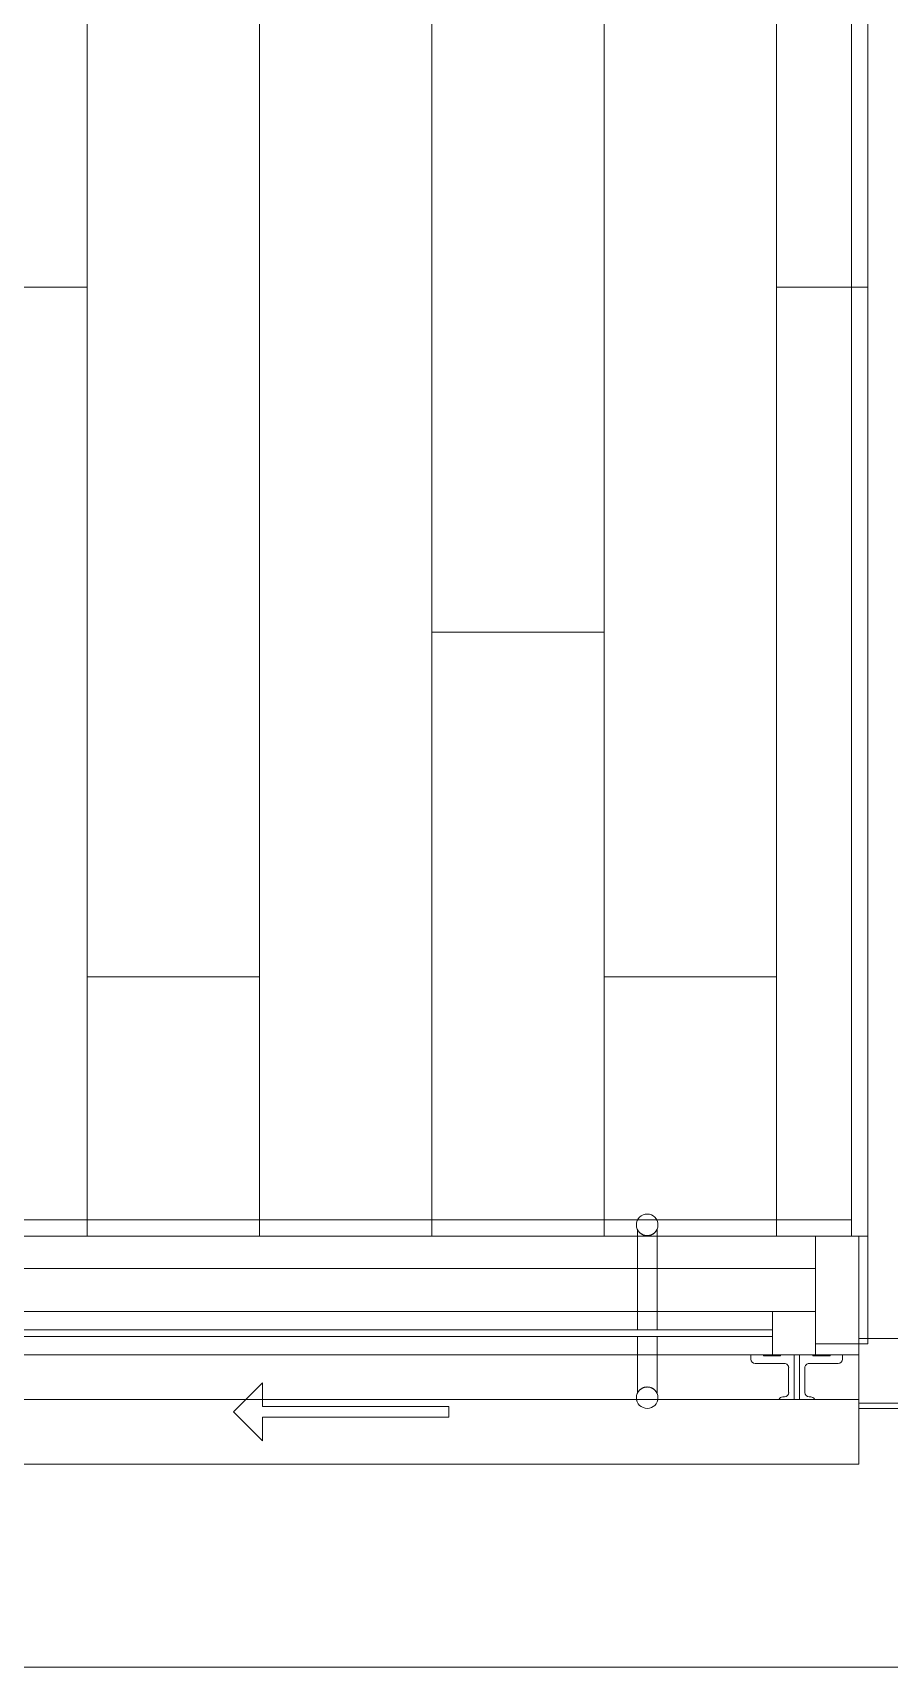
# Model space of a CAD drawing. Header units: metres. Extents: x 3856 to 4207, y -1118 to -691.
# Drawn here: x 3990.482 to 3991.277, y -996.427 to -994.911 of the extents above; entities that cross this region are included whole.
import ezdxf

# ---------------------------------------------------------------- set-up
doc = ezdxf.new("R2010")
doc.units = ezdxf.units.M
for name, color, linetype, lineweight in [('Balusters', 7, 'Continuous', 9), ('Cut Pattern', 7, 'Continuous', 18), ('Detail Items', 7, 'Continuous', 9), ('Doors', 7, 'Continuous', 9), ('Floors', 7, 'Continuous', 9), ('Glass', 7, 'Continuous', 9), ('Panel', 7, 'Continuous', 9), ('Railings', 7, 'Continuous', 9), ('Surface Pattern', 7, 'Continuous', 9), ('Top Rails', 7, 'Continuous', 9), ('Walls', 7, 'Continuous', 9)]:
    doc.layers.add(name, color=color, linetype=linetype, lineweight=lineweight)
doc.layers.add('ROA-E00-URB-A101-MASTER_PLAN cambio estaciomientos_dwg', color=7, linetype='Continuous', lineweight=9, true_color=0x767676)

# ---------------------------------------------------------------- blocks, each defined once
blk = doc.blocks.new('Puertas fijas 3 cuerpos rejilla  - PV-1 Balcón Frances 2_80x2_10-V233-IMPLANTACIÓN - KIT COMERCIAL')
at = {"layer": 'Detail Items'}
for p, q in [((-0.567, 0.267), (-0.567, 0.245)), ((-0.54, 0.24), (-0.567, 0.267)), ((-0.7401, 0.245), (-0.567, 0.245)), ((-0.7401, 0.235), (-0.7401, 0.245)), ((-0.567, 0.235), (-0.7401, 0.235)), ((-0.54, 0.24), (-0.567, 0.213)), ((-0.567, 0.213), (-0.567, 0.235))]:
    blk.add_line(p, q, dxfattribs=at)
at = {"layer": 'Doors'}
for p, q in [((-0.9333, 0.2228), (-0.9333, 0.17)), ((-0.915, 0.17), (-0.915, 0.2228)), ((-1.0804, 0.177), (-1.1204, 0.177)), ((-0.9333, 0.164), (-0.9333, 0.0706)), ((-0.915, 0.0706), (-0.915, 0.164)), ((-1.0804, 0.077), (-1.0804, 0.147)), ((-1.0804, 0.107), (-0.1938, 0.107)), ((-1.1204, 0.077), (-1.0804, 0.077)), ((1.6397, 0.077), (-1.0804, 0.077))]:
    blk.add_line(p, q, dxfattribs=at)
for centre, start, end in [((-0.9241, 0.2269), 0, 180), ((-0.9241, 0.2269), 165, 180), ((-0.9241, 0.2269), 0, 15), ((-0.9241, 0.2269), 180, 360), ((-0.9241, 0.2269), 180, 360), ((-0.9241, 0.0665), 0, 180), ((-0.9241, 0.0665), 0, 180), ((-0.9241, 0.0665), 180, 360), ((-0.9241, 0.0665), 180, 360)]:
    blk.add_arc(centre, 0.01, start, end, dxfattribs=at)
for points in [[(-0.915, 0.2228), (-0.9151, 0.2227), (-0.9152, 0.2225), (-0.9153, 0.2221), (-0.9155, 0.2219), (-0.9156, 0.2217), (-0.9157, 0.2215), (-0.9159, 0.2212), (-0.9162, 0.2208), (-0.9166, 0.2203), (-0.917, 0.2199), (-0.9175, 0.2194), (-0.9181, 0.219), (-0.9187, 0.2185), (-0.9193, 0.2182), (-0.92, 0.2178), (-0.9208, 0.2175), (-0.9216, 0.2172), (-0.9227, 0.217), (-0.9238, 0.2169), (-0.925, 0.217), (-0.9261, 0.2171), (-0.9272, 0.2174), (-0.9282, 0.2178), (-0.9288, 0.2181), (-0.9293, 0.2183), (-0.9297, 0.2186), (-0.9302, 0.219), (-0.9307, 0.2194), (-0.9312, 0.2199), (-0.9317, 0.2203), (-0.9321, 0.2208), (-0.9323, 0.2212), (-0.9325, 0.2215), (-0.9327, 0.2217), (-0.9328, 0.2219), (-0.9329, 0.2221), (-0.9331, 0.2225), (-0.9332, 0.2227), (-0.9333, 0.2228)], [(-0.9333, 0.2228), (-0.9332, 0.2227), (-0.9331, 0.2225), (-0.9329, 0.2221), (-0.9328, 0.2219), (-0.9327, 0.2217), (-0.9325, 0.2215), (-0.9323, 0.2212), (-0.9321, 0.2208), (-0.9317, 0.2203), (-0.9312, 0.2199), (-0.9307, 0.2194), (-0.9302, 0.219), (-0.9296, 0.2185), (-0.9289, 0.2182), (-0.9282, 0.2178), (-0.9275, 0.2175), (-0.9267, 0.2172), (-0.9256, 0.217), (-0.9244, 0.2169), (-0.9232, 0.217), (-0.9221, 0.2171), (-0.921, 0.2174), (-0.92, 0.2178), (-0.9194, 0.2181), (-0.919, 0.2183), (-0.9186, 0.2186), (-0.9181, 0.219), (-0.9175, 0.2194), (-0.917, 0.2199), (-0.9166, 0.2203), (-0.9162, 0.2208), (-0.9159, 0.2212), (-0.9157, 0.2215), (-0.9156, 0.2217), (-0.9155, 0.2219), (-0.9153, 0.2221), (-0.9152, 0.2225), (-0.9151, 0.2227), (-0.915, 0.2228)], [(-0.9333, 0.0706), (-0.9332, 0.0707), (-0.9331, 0.071), (-0.9329, 0.0713), (-0.9328, 0.0716), (-0.9327, 0.0717), (-0.9325, 0.0719), (-0.9323, 0.0722), (-0.9321, 0.0726), (-0.9317, 0.0731), (-0.9312, 0.0736), (-0.9307, 0.0741), (-0.9302, 0.0745), (-0.9296, 0.0749), (-0.9289, 0.0753), (-0.9282, 0.0757), (-0.9275, 0.076), (-0.9267, 0.0762), (-0.9256, 0.0765), (-0.9244, 0.0766), (-0.9232, 0.0765), (-0.9221, 0.0764), (-0.921, 0.0761), (-0.92, 0.0757), (-0.9194, 0.0754), (-0.919, 0.0751), (-0.9186, 0.0749), (-0.9181, 0.0745), (-0.9175, 0.0741), (-0.917, 0.0736), (-0.9166, 0.0731), (-0.9162, 0.0726), (-0.9159, 0.0722), (-0.9157, 0.0719), (-0.9156, 0.0717), (-0.9155, 0.0716), (-0.9153, 0.0713), (-0.9152, 0.071), (-0.9151, 0.0707), (-0.915, 0.0706)], [(-0.915, 0.0706), (-0.9151, 0.0707), (-0.9152, 0.071), (-0.9153, 0.0713), (-0.9155, 0.0716), (-0.9156, 0.0717), (-0.9157, 0.0719), (-0.9159, 0.0722), (-0.9162, 0.0726), (-0.9166, 0.0731), (-0.917, 0.0736), (-0.9175, 0.0741), (-0.9181, 0.0745), (-0.9187, 0.0749), (-0.9193, 0.0753), (-0.92, 0.0757), (-0.9208, 0.076), (-0.9216, 0.0762), (-0.9227, 0.0765), (-0.9238, 0.0766), (-0.925, 0.0765), (-0.9261, 0.0764), (-0.9272, 0.0761), (-0.9282, 0.0757), (-0.9288, 0.0754), (-0.9293, 0.0751), (-0.9297, 0.0749), (-0.9302, 0.0745), (-0.9307, 0.0741), (-0.9312, 0.0736), (-0.9317, 0.0731), (-0.9321, 0.0726), (-0.9323, 0.0722), (-0.9325, 0.0719), (-0.9327, 0.0717), (-0.9328, 0.0716), (-0.9329, 0.0713), (-0.9331, 0.071), (-0.9332, 0.0707), (-0.9333, 0.0706)]]:
    blk.add_open_spline(points, degree=3, knots=[0, 0, 0, 0, 0.055556, 0.083333, 0.097222, 0.111111, 0.125, 0.138889, 0.166667, 0.194444, 0.222222, 0.25, 0.277778, 0.305556, 0.333333, 0.361111, 0.388889, 0.416667, 0.444444, 0.5, 0.527778, 0.555556, 0.611111, 0.638889, 0.666667, 0.680556, 0.694444, 0.722222, 0.75, 0.777778, 0.805556, 0.833333, 0.861111, 0.875, 0.888889, 0.902778, 0.916667, 0.944444, 1, 1, 1, 1], dxfattribs=at)
at = {"layer": 'Glass'}
for p, q in [((-1.0404, 0.164), (-1.0404, 0.17)), ((-1.0404, 0.17), (-0.1937, 0.17)), ((-0.1937, 0.164), (-1.0404, 0.164))]:
    blk.add_line(p, q, dxfattribs=at)
at = {"layer": 'Panel'}
for p, q in [((-1.0804, 0.147), (-1.0804, 0.187)), ((-1.0804, 0.187), (-1.0404, 0.187)), ((-0.1937, 0.187), (-1.0404, 0.187)), ((-1.0404, 0.187), (-1.0404, 0.147)), ((-1.0404, 0.147), (-1.0804, 0.147)), ((-1.0404, 0.147), (-0.1938, 0.147))]:
    blk.add_line(p, q, dxfattribs=at)
blk = doc.blocks.new('Railing - 13048 _ 37304-V168-IMPLANTACIÓN - KIT COMERCIAL')
at = {"layer": 'Balusters'}
for p, q in [((-0.008, 0.0385), (-0.008, 0.0115)), ((-0.008, 0.0115), (-0.008, 0.0385)), ((-0.0005, 0.0425), (-0.004, 0.0425)), ((-0.004, 0.0425), (-0.0005, 0.0425)), ((-0.001, 0.015), (-0.001, 0.031)), ((-0.001, 0.031), (0, 0.031)), ((0, 0.031), (-0.001, 0.031)), ((-0.001, 0.031), (-0.001, 0.015)), ((-0.0414, 0.0025), (0, 0.0025)), ((0, 0.0025), (-0.0414, 0.0025)), ((-0.039, 0.0115), (-0.039, 0.013)), ((-0.039, 0.013), (-0.039, 0.0115)), ((-0.012, 0.0075), (-0.035, 0.0075)), ((-0.035, 0.0075), (-0.012, 0.0075)), ((0, 0.015), (-0.001, 0.015)), ((-0.001, 0.015), (0, 0.015)), ((0, -0.0025), (-0.0414, -0.0025)), ((-0.0414, -0.0025), (0, -0.0025)), ((-0.039, -0.013), (-0.039, -0.0115)), ((-0.039, -0.0115), (-0.039, -0.013)), ((-0.035, -0.0075), (-0.012, -0.0075)), ((-0.012, -0.0075), (-0.035, -0.0075)), ((-0.008, -0.0115), (-0.008, -0.0385)), ((-0.008, -0.0385), (-0.008, -0.0115)), ((-0.001, -0.031), (-0.001, -0.015)), ((-0.001, -0.015), (0, -0.015)), ((0, -0.015), (-0.001, -0.015)), ((-0.001, -0.015), (-0.001, -0.031)), ((-0.004, -0.0425), (-0.0005, -0.0425)), ((-0.0005, -0.0425), (-0.004, -0.0425)), ((0, -0.031), (-0.001, -0.031)), ((-0.001, -0.031), (0, -0.031)), ((0, -0.042), (0, -0.031)), ((0, -0.031), (0, -0.042))]:
    blk.add_line(p, q, dxfattribs=at)
for centre, radius, start, end in [((-0.004, 0.0385), 0.00404, 90, 180), ((-0.004, 0.0385), 0.00404, 90, 180), ((-0.0005, 0.042), 0.000549, 30, 90), ((-0.0005, 0.042), 0.000549, 30, 90), ((-0.043, 0.013), 0.00399, 360, 60), ((-0.043, 0.013), 0.00399, 0, 60), ((-0.035, 0.0115), 0.00405, 180, 270), ((-0.035, 0.0115), 0.00405, 180, 270), ((-0.012, 0.0115), 0.00403, 270, 0), ((-0.012, 0.0115), 0.00403, 270, 360), ((-0.043, -0.013), 0.00399, 300, 360), ((-0.043, -0.013), 0.00399, 300, 360), ((-0.035, -0.0115), 0.00405, 90, 180), ((-0.035, -0.0115), 0.00405, 90, 180), ((-0.012, -0.0115), 0.00403, 360, 90), ((-0.012, -0.0115), 0.00403, 360, 90), ((-0.004, -0.0385), 0.00404, 180, 270), ((-0.004, -0.0385), 0.00404, 180, 270), ((-0.0005, -0.042), 0.000549, 270, 360), ((-0.0005, -0.042), 0.000549, 270, 360)]:
    blk.add_arc(centre, radius, start, end, dxfattribs=at)
blk = doc.blocks.new('Railing - Railing-V205-IMPLANTACIÓN - KIT COMERCIAL')
at = {"rotation": 89.99999999999422}
blk.add_blockref('Railing - 13048 _ 37304-V168-IMPLANTACIÓN - KIT COMERCIAL', (3968.8256, -1024.7296), dxfattribs=at)
blk = doc.blocks.new('Top Rail Type - Top Rail_Internal_-V206-IMPLANTACIÓN - KIT COMERCIAL')
at = {"layer": 'Top Rails'}
for p, q in [((3966.1455, -1024.771), (3968.8256, -1024.771)), ((3968.8256, -1024.771), (3968.8831, -1024.771)), ((3968.8831, -1024.7746), (3968.8831, -1024.831)), ((3968.8256, -1024.831), (3966.1455, -1024.831)), ((3968.8831, -1024.831), (3968.8256, -1024.831))]:
    blk.add_line(p, q, dxfattribs=at)
blk = doc.blocks.new('Top Rail Type - Top Rail_Internal_-V207-IMPLANTACIÓN - KIT COMERCIAL')
at = {"layer": 'Top Rails'}
for p, q in [((3966.1455, -1024.771), (3968.8256, -1024.771)), ((3968.8256, -1024.771), (3968.8831, -1024.771)), ((3968.8831, -1024.7746), (3968.8831, -1024.831)), ((3966.1455, -1024.831), (3968.8256, -1024.831)), ((3968.8256, -1024.831), (3968.8831, -1024.831))]:
    blk.add_line(p, q, dxfattribs=at)
blk = doc.blocks.new('EDIFICIO TIPO A_rvt-3-IMPLANTACIÓN - KIT COMERCIAL')
at = {"layer": 'Cut Pattern', "lineweight": 9, "true_color": 0x0f0f0f}
h = blk.add_hatch(dxfattribs=at)
h.set_pattern_fill('FP_6', color=250, style=0, pattern_type=2)
h.set_pattern_definition([(45, (0, 0), (-0.35355339, 0.35355339), [])])
h.paths.add_polyline_path([(3991.2484, -996.1823), (3992.1051, -996.1823), (3992.1051, -996.1223), (3991.2484, -996.1223)])
at = {"layer": 'Surface Pattern', "true_color": 0x808080}
h = blk.add_hatch(dxfattribs=at)
h.set_pattern_fill('FP_72', color=8, style=0, pattern_type=2)
h.set_pattern_definition([(90, (1951.012, -977.227), (-0.16, 1e-17), []), (180, (1951.012, -977.227), (-0.32, -0.32), [0.16, -1.12]), (180, (1950.852, -976.587), (-0.32, -0.32), [0.16, -1.12])])
h.paths.add_polyline_path([(3988.4483, -996.0273), (3991.2568, -996.0273), (3991.2568, -993.5423), (3991.1218, -993.5423), (3991.1218, -991.7423), (3991.2568, -991.7423), (3991.2568, -991.6273), (3993.7318, -991.6273), (3993.7318, -991.6073), (3992.7818, -991.6073), (3992.7818, -991.5673), (3993.7318, -991.5673), (3993.7318, -990.3273), (3992.4568, -990.3273), (3992.4568, -990.6273), (3992.3568, -990.6273), (3992.3568, -987.6873), (3992.4068, -987.6873), (3992.4068, -986.8673), (3992.3568, -986.8673), (3992.3568, -986.8273), (3991.3568, -986.8273), (3991.3568, -986.9173), (3991.3068, -986.9173), (3991.3068, -987.6373), (3991.3568, -987.6373), (3991.3568, -989.0273), (3991.2568, -989.0273), (3991.2568, -987.8273), (3987.7568, -987.8273), (3987.7568, -996.0273), (3987.8434, -996.0273)])
h.paths.add_polyline_path([(3989.3434, -995.9513), (3987.8434, -995.9513), (3987.8434, -993.6366), (3988.6434, -993.6366), (3988.6434, -995.1513), (3989.3434, -995.1513), (3989.3434, -995.2608)])
h.paths.add_polyline_path([(3989.3434, -994.6273), (3989.2881, -994.6273), (3989.2881, -994.1273), (3989.8881, -994.1273), (3989.8881, -994.6273)])
h.paths.add_polyline_path([(3989.2835, -992.0273), (3988.4068, -992.0273), (3988.4068, -991.3273), (3990.0068, -991.3273), (3990.0068, -992.0273)])
h.paths.add_polyline_path([(3993.0568, -990.2273), (3994.1576, -990.2173), (3994.1576, -987.8273), (3993.0568, -987.8273), (3993.0568, -990.1143), (3994.1568, -990.1143), (3994.1568, -990.1293), (3993.0568, -990.1293), (3993.0568, -990.2173)])
h.paths.add_polyline_path([(3987.7568, -987.7273), (3991.2568, -987.7273), (3991.2568, -987.6573), (3990.5068, -987.6573), (3990.5068, -987.6173), (3991.2668, -987.6116), (3991.2568, -986.8273), (3990.6568, -986.8273), (3990.6495, -986.7298), (3990.6318, -986.7273), (3990.6403, -986.7148), (3990.6568, -986.7148), (3990.6568, -984.5273), (3987.7568, -984.5273), (3987.7568, -986.855)])
h.paths.add_polyline_path([(3996.3068, -987.7273), (3996.3068, -984.5273), (3992.9568, -984.5273), (3992.9568, -986.8273), (3992.4568, -986.8273), (3992.4468, -987.6673), (3993.3068, -987.6673), (3993.3068, -987.7073), (3992.4568, -987.7073), (3992.4568, -987.7273), (3996.1862, -987.7273)])
h.paths.add_polyline_path([(3995.9507, -987.295), (3995.7862, -987.295), (3995.7862, -986.895), (3996.1862, -986.895), (3996.1862, -987.295)])
h.paths.add_polyline_path([(3994.2862, -986.795), (3994.2862, -985.195), (3996.1862, -985.195), (3996.1862, -986.795), (3994.6173, -986.795)])
h.paths.add_polyline_path([(3989.2835, -986.5273), (3988.3981, -986.5273), (3988.3981, -984.6273), (3989.7981, -984.6273), (3989.7981, -986.5273)])
h.paths.add_polyline_path([(3996.1862, -985.095), (3995.7862, -985.095), (3995.7862, -984.695), (3996.1862, -984.695), (3996.1862, -984.7068)])
h.paths.add_polyline_path([(3990.2878, -985.0273), (3989.8878, -985.0273), (3989.8885, -984.6273), (3990.2878, -984.6273)])
h.paths.add_polyline_path([(3988.2878, -985.0273), (3987.8878, -985.0273), (3987.8886, -984.6273), (3988.2878, -984.6273), (3988.2878, -984.9302)])
at = {"layer": 'Floors'}
blk.add_line((3991.2568, -996.0273), (3991.2568, -993.5423), dxfattribs=at)
at = {"layer": 'Walls', "lineweight": 18}
for p, q in [((3991.2418, -993.5123), (3991.2418, -996.0273)), ((3991.2568, -996.0273), (3991.2568, -993.5273)), ((3991.2418, -996.0273), (3991.2568, -996.0273)), ((3991.2568, -996.0273), (3991.2484, -996.0273)), ((3991.2484, -996.0273), (3991.2484, -996.1273)), ((3991.2568, -996.1273), (3991.2568, -996.0273)), ((3992.1051, -996.1223), (3991.2484, -996.1223)), ((3991.2484, -996.1223), (3991.2484, -996.1823)), ((3991.2484, -996.1273), (3991.2568, -996.1273)), ((3991.2484, -996.1823), (3992.1051, -996.1823))]:
    blk.add_line(p, q, dxfattribs=at)
at = {"layer": 'Walls'}
for p, q in [((3988.4551, -996.0123), (3991.2418, -996.0123)), ((3991.2418, -996.0273), (3991.2418, -996.0123)), ((3991.2084, -996.1373), (3991.2484, -996.1373)), ((3991.2484, -996.1373), (3991.2084, -996.1373))]:
    blk.add_line(p, q, dxfattribs=at)
at = {"layer": 'Doors', "lineweight": 9, "rotation": 180}
blk.add_blockref('Puertas fijas 3 cuerpos rejilla  - PV-1 Balcón Frances 2_80x2_10-V233-IMPLANTACIÓN - KIT COMERCIAL', (3990.128, -995.9503), dxfattribs=at)
at = {"layer": 'Railings', "lineweight": 9}
blk.add_blockref('Railing - Railing-V205-IMPLANTACIÓN - KIT COMERCIAL', (22.3653, 28.5922), dxfattribs=at)
at = {"layer": 'Top Rails', "lineweight": 9}
for name in ['Top Rail Type - Top Rail_Internal_-V206-IMPLANTACIÓN - KIT COMERCIAL', 'Top Rail Type - Top Rail_Internal_-V207-IMPLANTACIÓN - KIT COMERCIAL']:
    blk.add_blockref(name, (22.3653, 28.5922), dxfattribs=at)
blk = doc.blocks.new('ROA-E00-URB-A101-MASTER_PLAN cambio estaciomientos_dwg_ROA-E01-ARQ-R23_rvt-3-Master Plan - Etapa 1-7986584-IMPLANTACIÓN - KIT COMERCIAL')
at = {"layer": 'Walls', "flags": 128}
blk.add_lwpolyline([(996.1873, 3991.2484), (996.1873, 3992.1068), (996.1273, 3992.1068)], dxfattribs=at)
blk.add_lwpolyline([(996.1373, 3991.2084), (996.1373, 3991.2484)], close=True, dxfattribs=at)
blk = doc.blocks.new('ROA-E00-URB-A101-MASTER_PLAN cambio estaciomientos_dwg_ROA-E01-EST-R23_rvt-3-Master Plan - Etapa 1-7986862-IMPLANTACIÓN - KIT COMERCIAL')
at = {"layer": 'Floors', "flags": 128}
blk.add_lwpolyline([(995.5773, 3987.3568), (996.4273, 3987.3568), (996.4273, 3993.6098)], dxfattribs=at)
blk = doc.blocks.new('ROA-E00-URB-A101-MASTER_PLAN cambio estaciomientos_dwg-7942325-IMPLANTACIÓN - KIT COMERCIAL')
for name in ['ROA-E00-URB-A101-MASTER_PLAN cambio estaciomientos_dwg_ROA-E01-EST-R23_rvt-3-Master Plan - Etapa 1-7986862-IMPLANTACIÓN - KIT COMERCIAL', 'ROA-E00-URB-A101-MASTER_PLAN cambio estaciomientos_dwg_ROA-E01-ARQ-R23_rvt-3-Master Plan - Etapa 1-7986584-IMPLANTACIÓN - KIT COMERCIAL']:
    blk.add_blockref(name, (0, 0))

msp = doc.modelspace()

# ---------------------------------------------------------------- block references
at = {"lineweight": 5}
msp.add_blockref('EDIFICIO TIPO A_rvt-3-IMPLANTACIÓN - KIT COMERCIAL', (0, 0), dxfattribs=at)
at = {"layer": 'ROA-E00-URB-A101-MASTER_PLAN cambio estaciomientos_dwg', "color": 7, "rotation": 269.9999999999999}
msp.add_blockref('ROA-E00-URB-A101-MASTER_PLAN cambio estaciomientos_dwg-7942325-IMPLANTACIÓN - KIT COMERCIAL', (0, 0), dxfattribs=at)

doc.saveas('drawing.dxf')
